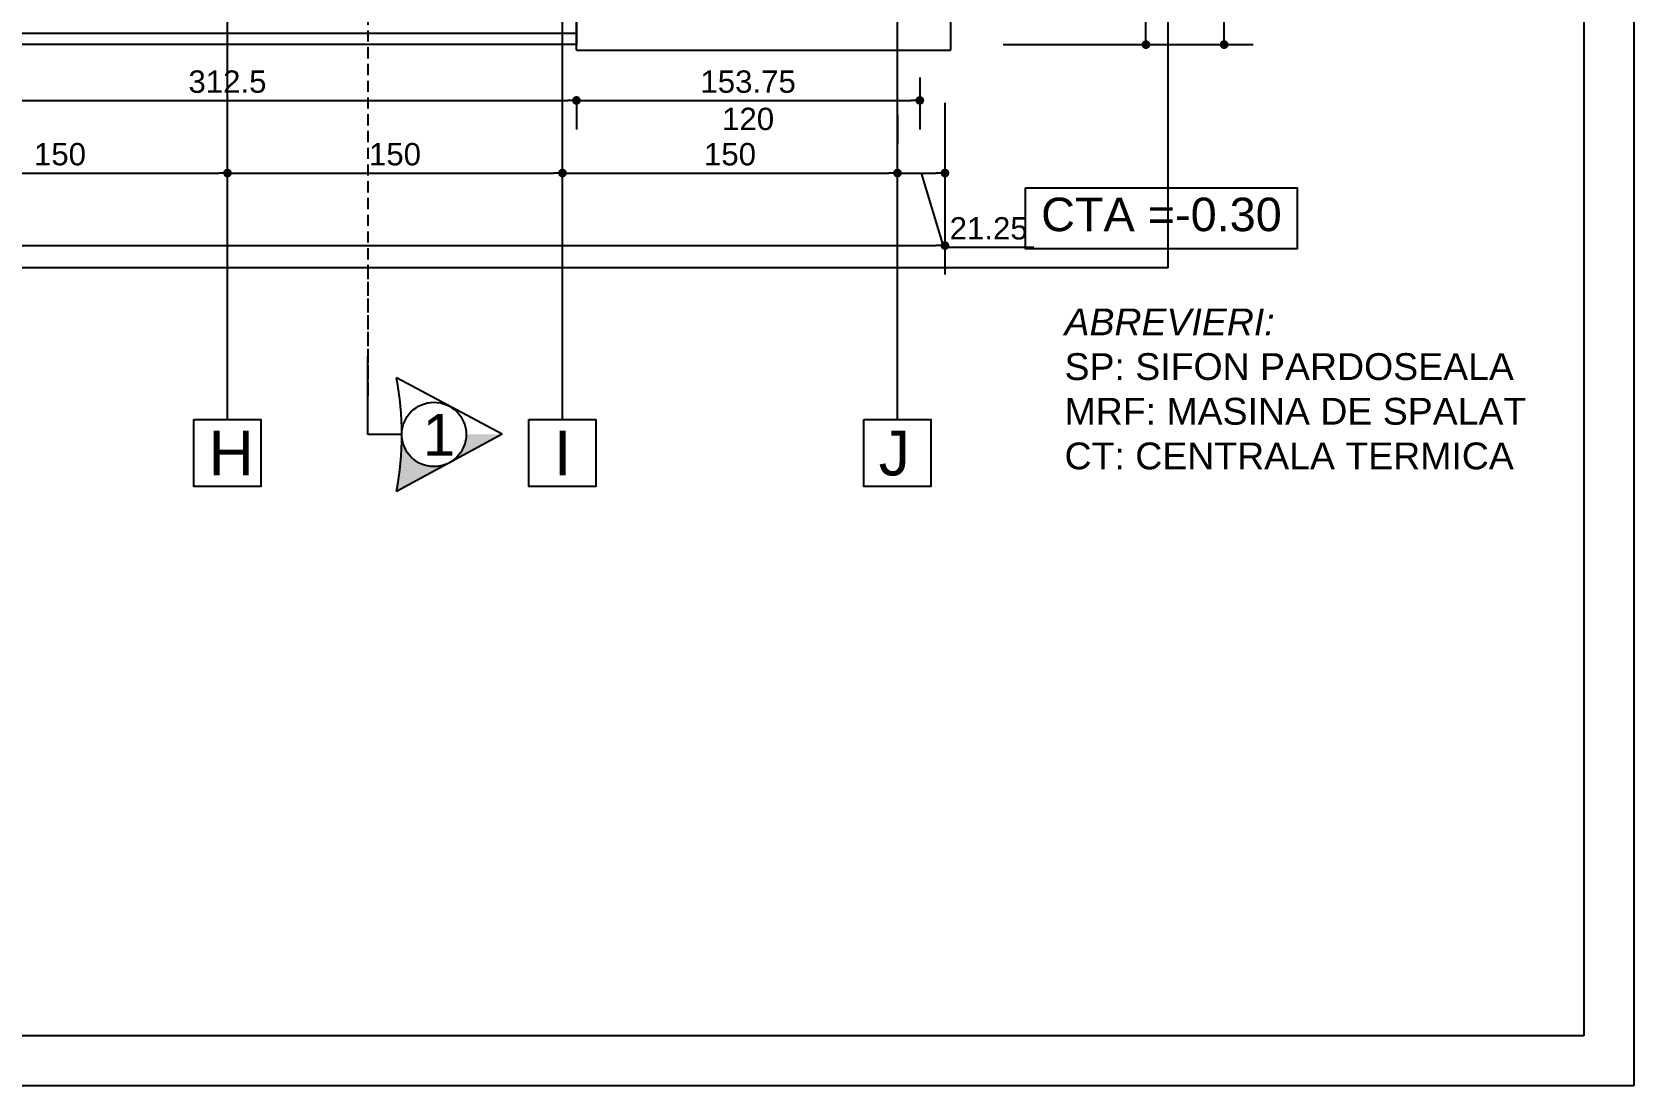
# Model space of a CAD drawing. Header units: millimetres. Extents: x 10453 to 58457, y -15634 to -5634.
# Drawn here: x 44974 to 45691, y -11017 to -10545 of the extents above; entities that cross this region are included whole.
import ezdxf

# ---------------------------------------------------------------- set-up
doc = ezdxf.new("R2010")
doc.units = ezdxf.units.MM
doc.header["$MEASUREMENT"] = 0
doc.linetypes.add('DASHED2', pattern=[0.375, 0.25, -0.125])
doc.layers.get('Defpoints').update_dxf_attribs({"color": 210, "lineweight": 0})
doc.styles.add('1pe200', font='arial.ttf', dxfattribs={"height": 55})
doc.styles.get("Standard").update_dxf_attribs({"font": 'arial.ttf', "height": 10})
doc.dimstyles.get("Standard").update_dxf_attribs({"dimscale": 1.3, "dimtxt": 35, "dimasz": 3, "dimexe": 10, "dimexo": 20, "dimgap": 2.5, "dimtad": 1, "dimdsep": 46, "dimtxsty": 'Standard', "dimblk": 'DOT', "dimcen": 3, "dimazin": 0, "dimtfac": 1, "dimtofl": 0, "dimtmove": 0, "dimatfit": 3, "dimldrblk": 'DOT', "dimfxl": 0.18, "dimtolj": 1, "dimtzin": 0, "dimlwe": -1, "dimarcsym": 0})

# ---------------------------------------------------------------- blocks, each defined once
blk = doc.blocks.new('_Dot')
at = {"color": 0, "linetype": 'ByBlock', "lineweight": -2}
blk.add_line((-0.5, 0), (-1, 0), dxfattribs=at)
at = {"color": 0, "linetype": 'ByBlock', "const_width": 0.5}
blk.add_lwpolyline([(-0.25, 0, 1), (0.25, 0, 1)], format="xyb", close=True, dxfattribs=at)
blk = doc.blocks.new('*D213')
at = {"color": 0, "ltscale": 10, "transparency": 16777216}
for p, q in [((44905.19, -10576.76), (44905.19, -10588.76)), ((45217.69, -10576.76), (45217.69, -10588.76))]:
    blk.add_line(p, q, dxfattribs=at)
at = {"color": 0, "linetype": 'ByBlock', "lineweight": -2, "ltscale": 10, "transparency": 16777216}
blk.add_line((44909.09, -10575.76), (45213.79, -10575.76), dxfattribs=at)
at = {"layer": 'Defpoints', "color": 0, "ltscale": 10, "transparency": 16777216}
for p in [(44905.19, -10550.76), (45217.69, -10550.76), (45217.69, -10575.76)]:
    blk.add_point(p, dxfattribs=at)
at = {"color": 0, "lineweight": -2, "ltscale": 10, "transparency": 16777216, "xscale": 3.9, "yscale": 3.9, "zscale": 3.9, "rotation": 180}
blk.add_blockref('_Dot', (44905.19, -10575.76), dxfattribs=at)
at = {"color": 0, "lineweight": -2, "ltscale": 10, "transparency": 16777216, "xscale": 3.9, "yscale": 3.9, "zscale": 3.9}
blk.add_blockref('_Dot', (45217.69, -10575.76), dxfattribs=at)
at = {"color": 0, "ltscale": 10, "transparency": 16777216, "insert": (45061.44, -10567.4), "char_height": 10, "attachment_point": 5}
blk.add_mtext('\\A1;312.5', dxfattribs=at)
blk = doc.blocks.new('*D214')
at = {"color": 0, "ltscale": 10, "transparency": 16777216}
for p, q in [((45371.44, -10565.51), (45371.44, -10588.76)), ((45217.69, -10576.76), (45217.69, -10588.76))]:
    blk.add_line(p, q, dxfattribs=at)
at = {"color": 0, "linetype": 'ByBlock', "lineweight": -2, "ltscale": 10, "transparency": 16777216}
blk.add_line((45221.59, -10575.76), (45367.54, -10575.76), dxfattribs=at)
at = {"layer": 'Defpoints', "color": 0, "ltscale": 10, "transparency": 16777216}
for p in [(45371.44, -10539.51), (45217.69, -10550.76), (45371.44, -10575.76)]:
    blk.add_point(p, dxfattribs=at)
at = {"color": 0, "lineweight": -2, "ltscale": 10, "transparency": 16777216, "xscale": 3.9, "yscale": 3.9, "zscale": 3.9, "rotation": 180}
blk.add_blockref('_Dot', (45217.69, -10575.76), dxfattribs=at)
at = {"color": 0, "lineweight": -2, "ltscale": 10, "transparency": 16777216, "xscale": 3.9, "yscale": 3.9, "zscale": 3.9}
blk.add_blockref('_Dot', (45371.44, -10575.76), dxfattribs=at)
at = {"color": 0, "ltscale": 10, "transparency": 16777216, "char_height": 10, "attachment_point": 5}
for s, insert in [('\\A1;153.75', (45294.56, -10567.4)), ('\\A1;120', (45294.56, -10584.11))]:
    blk.add_mtext(s, dxfattribs=dict(at, insert=insert))
blk = doc.blocks.new('*D222')
at = {"color": 0, "linetype": 'ByBlock', "lineweight": -2, "ltscale": 10, "transparency": 16777216}
blk.add_line((44915.34, -10608.26), (45057.54, -10608.26), dxfattribs=at)
at = {"color": 0, "ltscale": 10, "transparency": 16777216}
for p, q in [((44911.44, -10634.26), (44911.44, -10621.26)), ((45061.44, -10634.26), (45061.44, -10621.26))]:
    blk.add_line(p, q, dxfattribs=at)
at = {"layer": 'Defpoints', "color": 0, "ltscale": 10, "transparency": 16777216}
for p in [(44911.44, -10608.26), (45061.44, -10608.26), (45061.44, -10608.26)]:
    blk.add_point(p, dxfattribs=at)
at = {"color": 0, "lineweight": -2, "ltscale": 10, "transparency": 16777216, "xscale": 3.9, "yscale": 3.9, "zscale": 3.9, "rotation": 180}
blk.add_blockref('_Dot', (44911.44, -10608.26), dxfattribs=at)
at = {"color": 0, "lineweight": -2, "ltscale": 10, "transparency": 16777216, "xscale": 3.9, "yscale": 3.9, "zscale": 3.9}
blk.add_blockref('_Dot', (45061.44, -10608.26), dxfattribs=at)
at = {"color": 0, "ltscale": 10, "transparency": 16777216, "insert": (44986.44, -10599.9), "char_height": 10, "attachment_point": 5}
blk.add_mtext('\\A1;150', dxfattribs=at)
blk = doc.blocks.new('*D223')
at = {"color": 0, "linetype": 'ByBlock', "lineweight": -2, "ltscale": 10, "transparency": 16777216}
blk.add_line((45065.34, -10608.26), (45207.54, -10608.26), dxfattribs=at)
at = {"color": 0, "ltscale": 10, "transparency": 16777216}
for p, q in [((45061.44, -10634.26), (45061.44, -10621.26)), ((45211.44, -10634.26), (45211.44, -10621.26))]:
    blk.add_line(p, q, dxfattribs=at)
at = {"layer": 'Defpoints', "color": 0, "ltscale": 10, "transparency": 16777216}
for p in [(45061.44, -10608.26), (45211.44, -10608.26), (45211.44, -10608.26)]:
    blk.add_point(p, dxfattribs=at)
at = {"color": 0, "lineweight": -2, "ltscale": 10, "transparency": 16777216, "xscale": 3.9, "yscale": 3.9, "zscale": 3.9, "rotation": 180}
blk.add_blockref('_Dot', (45061.44, -10608.26), dxfattribs=at)
at = {"color": 0, "lineweight": -2, "ltscale": 10, "transparency": 16777216, "xscale": 3.9, "yscale": 3.9, "zscale": 3.9}
blk.add_blockref('_Dot', (45211.44, -10608.26), dxfattribs=at)
at = {"color": 0, "ltscale": 10, "transparency": 16777216, "insert": (45136.44, -10599.9), "char_height": 10, "attachment_point": 5}
blk.add_mtext('\\A1;150', dxfattribs=at)
blk = doc.blocks.new('*D224')
at = {"color": 0, "ltscale": 10, "transparency": 16777216}
for p, q in [((45361.44, -10582.26), (45361.44, -10595.26)), ((45211.44, -10634.26), (45211.44, -10621.26))]:
    blk.add_line(p, q, dxfattribs=at)
at = {"color": 0, "linetype": 'ByBlock', "lineweight": -2, "ltscale": 10, "transparency": 16777216}
blk.add_line((45215.34, -10608.26), (45357.54, -10608.26), dxfattribs=at)
at = {"layer": 'Defpoints', "color": 0, "ltscale": 10, "transparency": 16777216}
for p in [(45211.44, -10608.26), (45361.44, -10608.26), (45361.44, -10608.26)]:
    blk.add_point(p, dxfattribs=at)
at = {"color": 0, "lineweight": -2, "ltscale": 10, "transparency": 16777216, "xscale": 3.9, "yscale": 3.9, "zscale": 3.9, "rotation": 180}
blk.add_blockref('_Dot', (45211.44, -10608.26), dxfattribs=at)
at = {"color": 0, "lineweight": -2, "ltscale": 10, "transparency": 16777216, "xscale": 3.9, "yscale": 3.9, "zscale": 3.9}
blk.add_blockref('_Dot', (45361.44, -10608.26), dxfattribs=at)
at = {"color": 0, "ltscale": 10, "transparency": 16777216, "insert": (45286.44, -10599.9), "char_height": 10, "attachment_point": 5}
blk.add_mtext('\\A1;150', dxfattribs=at)
blk = doc.blocks.new('*D225')
at = {"color": 0, "ltscale": 10, "transparency": 16777216}
for p, q in [((45382.69, -10576.76), (45382.69, -10621.26)), ((45361.44, -10582.26), (45361.44, -10595.26))]:
    blk.add_line(p, q, dxfattribs=at)
at = {"color": 0, "linetype": 'ByBlock', "lineweight": -2, "ltscale": 10, "transparency": 16777216}
for p, q in [((45365.34, -10608.26), (45378.79, -10608.26)), ((45372.06, -10608.26), (45382.02, -10641.45)), ((45382.02, -10641.45), (45422.51, -10641.45))]:
    blk.add_line(p, q, dxfattribs=at)
at = {"layer": 'Defpoints', "color": 0, "ltscale": 10, "transparency": 16777216}
for p in [(45382.69, -10550.76), (45361.44, -10608.26), (45382.69, -10608.26)]:
    blk.add_point(p, dxfattribs=at)
at = {"color": 0, "lineweight": -2, "ltscale": 10, "transparency": 16777216, "xscale": 3.9, "yscale": 3.9, "zscale": 3.9, "rotation": 180}
blk.add_blockref('_Dot', (45361.44, -10608.26), dxfattribs=at)
at = {"color": 0, "lineweight": -2, "ltscale": 10, "transparency": 16777216, "xscale": 3.9, "yscale": 3.9, "zscale": 3.9}
blk.add_blockref('_Dot', (45382.69, -10608.26), dxfattribs=at)
at = {"color": 0, "ltscale": 10, "transparency": 16777216, "insert": (45402.26, -10633.09), "char_height": 10, "attachment_point": 5}
blk.add_mtext('\\A1;21.25', dxfattribs=at)
blk = doc.blocks.new('*D226')
at = {"color": 0, "ltscale": 10, "transparency": 16777216}
for p, q in [((43990.19, -10576.76), (43990.19, -10653.76)), ((45382.69, -10576.76), (45382.69, -10653.76))]:
    blk.add_line(p, q, dxfattribs=at)
at = {"color": 0, "linetype": 'ByBlock', "lineweight": -2, "ltscale": 10, "transparency": 16777216}
blk.add_line((43994.09, -10640.76), (45378.79, -10640.76), dxfattribs=at)
at = {"layer": 'Defpoints', "color": 0, "ltscale": 10, "transparency": 16777216}
for p in [(43990.19, -10550.76), (45382.69, -10550.76), (45382.69, -10640.76)]:
    blk.add_point(p, dxfattribs=at)
at = {"color": 0, "lineweight": -2, "ltscale": 10, "transparency": 16777216, "xscale": 3.9, "yscale": 3.9, "zscale": 3.9, "rotation": 180}
blk.add_blockref('_Dot', (43990.19, -10640.76), dxfattribs=at)
at = {"color": 0, "lineweight": -2, "ltscale": 10, "transparency": 16777216, "xscale": 3.9, "yscale": 3.9, "zscale": 3.9}
blk.add_blockref('_Dot', (45382.69, -10640.76), dxfattribs=at)
at = {"color": 0, "ltscale": 10, "transparency": 16777216, "insert": (44686.44, -10632.4), "char_height": 10, "attachment_point": 5}
blk.add_mtext('\\A1;1392.5', dxfattribs=at)
blk = doc.blocks.new('*D230')
at = {"color": 0, "linetype": 'ByBlock', "lineweight": -2, "ltscale": 10, "transparency": 16777216}
for p, q in [((45472.69, -10529.51), (45472.69, -10485.12)), ((45472.69, -10546.86), (45472.69, -10533.41))]:
    blk.add_line(p, q, dxfattribs=at)
at = {"color": 0, "ltscale": 10, "transparency": 16777216}
for p, q in [((45408.69, -10529.51), (45485.69, -10529.51)), ((45408.69, -10550.76), (45485.69, -10550.76))]:
    blk.add_line(p, q, dxfattribs=at)
at = {"layer": 'Defpoints', "color": 0, "ltscale": 10, "transparency": 16777216}
for p in [(45382.69, -10529.51), (45472.69, -10529.51), (45382.69, -10550.76)]:
    blk.add_point(p, dxfattribs=at)
at = {"color": 0, "lineweight": -2, "ltscale": 10, "transparency": 16777216, "xscale": 3.9, "yscale": 3.9, "zscale": 3.9}
for p, rotation in [((45472.69, -10529.51), 90), ((45472.69, -10550.76), 270)]:
    blk.add_blockref('_Dot', p, dxfattribs=dict(at, rotation=rotation))
at = {"color": 0, "ltscale": 10, "transparency": 16777216, "insert": (45464.33, -10505.36), "char_height": 10, "attachment_point": 5, "rotation": 90}
blk.add_mtext('\\A1;21.25', dxfattribs=at)
blk = doc.blocks.new('*D235')
at = {"color": 0, "ltscale": 10, "transparency": 16777216}
for p, q in [((45408.69, -9808.26), (45520.69, -9808.26)), ((45408.69, -10550.76), (45520.69, -10550.76))]:
    blk.add_line(p, q, dxfattribs=at)
at = {"color": 0, "linetype": 'ByBlock', "lineweight": -2, "ltscale": 10, "transparency": 16777216}
blk.add_line((45507.69, -10546.86), (45507.69, -9812.16), dxfattribs=at)
at = {"layer": 'Defpoints', "color": 0, "ltscale": 10, "transparency": 16777216}
for p in [(45382.69, -9808.26), (45507.69, -9808.26), (45382.69, -10550.76)]:
    blk.add_point(p, dxfattribs=at)
at = {"color": 0, "lineweight": -2, "ltscale": 10, "transparency": 16777216, "xscale": 3.9, "yscale": 3.9, "zscale": 3.9}
for p, rotation in [((45507.69, -9808.26), 90), ((45507.69, -10550.76), 270)]:
    blk.add_blockref('_Dot', p, dxfattribs=dict(at, rotation=rotation))
at = {"color": 0, "ltscale": 10, "transparency": 16777216, "insert": (45499.33, -10179.51), "char_height": 10, "attachment_point": 5, "rotation": 90}
blk.add_mtext('\\A1;742.5', dxfattribs=at)

msp = doc.modelspace()

# ---------------------------------------------------------------- hatches: boundary and pattern name
at = {"ltscale": 10}
h = msp.add_hatch(color=256, dxfattribs=at)
h.paths.add_polyline_path([(45184.203, -10725.19), (45168.243, -10725.244, -0.2753172), (45160.692, -10737.917)])
h.paths.add_polyline_path([(45160.692, -10737.917, -0.1246781), (45153.832, -10739.654, -0.4119011), (45139.422, -10725.358), (45139.422, -10725.358, -0.0469781), (45137.01, -10750.736)])

# ---------------------------------------------------------------- linework, layer by layer
for p, q in [((45691.19, -9613.455), (45691.19, -11017.061)), ((45668.69, -9635.955), (45668.69, -10994.561)), ((45482.686, -10650.755), (45482.686, -9708.255)), ((45385.186, -10360.755), (45385.186, -10553.255)), ((45217.686, -10523.255), (45217.686, -10550.755)), ((45217.686, -10553.255), (45217.686, -10523.255)), ((45217.686, -10545.755), (44905.186, -10545.755)), ((45217.686, -10550.755), (44905.186, -10550.755)), ((45217.686, -10553.255), (45385.186, -10553.255)), ((45482.686, -10650.755), (43890.186, -10650.755)), ((45124.304, -10725.419), (45124.304, -10690.387)), ((45184.372, -10725.205), (45137.136, -10700.037)), ((45139.505, -10725.419), (45124.304, -10725.419)), ((45184.372, -10725.205), (45137.094, -10750.797)), ((45668.69, -10994.561), (43718.489, -10994.561)), ((45691.19, -11017.061), (43695.989, -11017.061))]:
    msp.add_line(p, q, dxfattribs=at)
at = {"ltscale": 2}
for p, q in [((45691.19, -9613.455), (45691.19, -11017.061)), ((45691.19, -11017.061), (43695.989, -11017.061))]:
    msp.add_line(p, q, dxfattribs=at)
at = {"linetype": 'DASHED2', "ltscale": 20}
for p in [(45124.304, -9704.421), (45124.304, -10650.755)]:
    msp.add_line(p, (45124.304, -10709.133), dxfattribs=at)
at = {"color": 19, "ltscale": 2}
for p, q in [((45061.436, -10718.57), (45061.436, -9765.303)), ((45211.436, -10718.57), (45211.436, -9765.303)), ((45361.436, -10718.57), (45361.436, -10534.505))]:
    msp.add_line(p, q, dxfattribs=at)
at = {"ltscale": 10}
for points in [[(45418.826, -10614.829), (45540.419, -10614.829), (45540.419, -10642.222), (45418.826, -10642.222)], [(45046.436, -10718.57), (45076.436, -10718.57), (45076.436, -10748.57), (45046.436, -10748.57)], [(45196.436, -10718.57), (45226.436, -10718.57), (45226.436, -10748.57), (45196.436, -10748.57)], [(45346.436, -10718.57), (45376.436, -10718.57), (45376.436, -10748.57), (45346.436, -10748.57)]]:
    msp.add_lwpolyline(points, close=True, dxfattribs=at)
msp.add_circle((45153.915, -10725.305), 14.41, dxfattribs=at)
msp.add_arc((45003.544, -10725.305), 135.961, 349.193348, 10.710683, dxfattribs=at)

# ---------------------------------------------------------------- texts
at = {"ltscale": 10, "attachment_point": 1, "style": '1pe200'}
for s, insert, char_height, width in [('CTA =-0.30 ', (45425.766, -10619.302), 15, 114.64286), ('H', (45053.04, -10723.681), 20, 21.44505), ('I', (45207.64, -10723.681), 20, 21.44505), ('J', (45353.04, -10723.681), 20, 21.44505)]:
    msp.add_mtext(s, dxfattribs=dict(at, insert=insert, char_height=char_height, width=width))
at = {"attachment_point": 1}
for s, insert, char_height, width in [('{\\fArial|b0|i1|c0|p34;ABREVIERI:\\P}SP: SIFON PARDOSEALA\\PMRF: MASINA DE SPALAT\\PCT: CENTRALA TERMICA', (45436.241, -10668.929), 12, 374.71419), ('1', (45148.868, -10716.108), 18.75, 13.16033)]:
    msp.add_mtext(s, dxfattribs=dict(at, insert=insert, char_height=char_height, width=width))

# ---------------------------------------------------------------- dimensions: what is measured, and where the dimension line sits
at = {"ltscale": 10}
for base, p2, picture, middle in [((45507.686, -9808.255), (45382.686, -9808.255), '*D235', (45499.33, -10179.505)), ((45472.686, -10529.505), (45382.686, -10529.505), '*D230', (45464.33, -10505.36))]:
    dim = msp.add_linear_dim(base=base, p1=(45382.686, -10550.755), p2=p2, angle=90, dimstyle='Standard', dxfattribs=at)
    dim.commit()
    dim.dimension.update_dxf_attribs({"geometry": picture, "text_midpoint": middle})
dim = msp.add_linear_dim(base=(45371.436, -10575.755), p1=(45217.686, -10550.755), p2=(45371.436, -10539.505), text='<>\\X120', dimstyle='Standard', override={"dimtmove": 1}, dxfattribs=at)
dim.commit()
dim.dimension.update_dxf_attribs({"geometry": '*D214', "text_midpoint": (45294.561, -10575.755)})
dim = msp.add_linear_dim(base=(45382.686, -10640.755), p1=(43990.186, -10550.755), p2=(45382.686, -10550.755), dimstyle='Standard', dxfattribs=at)
dim.commit()
dim.dimension.update_dxf_attribs({"geometry": '*D226', "text_midpoint": (44686.436, -10632.396)})
for base, p1, p2, picture, middle in [((45217.686, -10575.755), (44905.186, -10550.756), (45217.686, -10550.755), '*D213', (45061.436, -10567.396)), ((45382.686, -10608.255), (45361.436, -10608.255), (45382.686, -10550.755), '*D225', (45385.269, -10633.092)), ((45361.436, -10608.255), (45211.436, -10608.255), (45361.436, -10608.255), '*D224', (45286.436, -10599.9)), ((45061.436, -10608.255), (44911.436, -10608.255), (45061.436, -10608.255), '*D222', (44986.436, -10599.9)), ((45211.436, -10608.255), (45061.436, -10608.255), (45211.436, -10608.255), '*D223', (45136.436, -10599.9))]:
    dim = msp.add_linear_dim(base=base, p1=p1, p2=p2, dimstyle='Standard', override={"dimtmove": 1}, dxfattribs=at)
    dim.commit()
    dim.dimension.update_dxf_attribs({"geometry": picture, "text_midpoint": middle})

doc.saveas('drawing.dxf')
